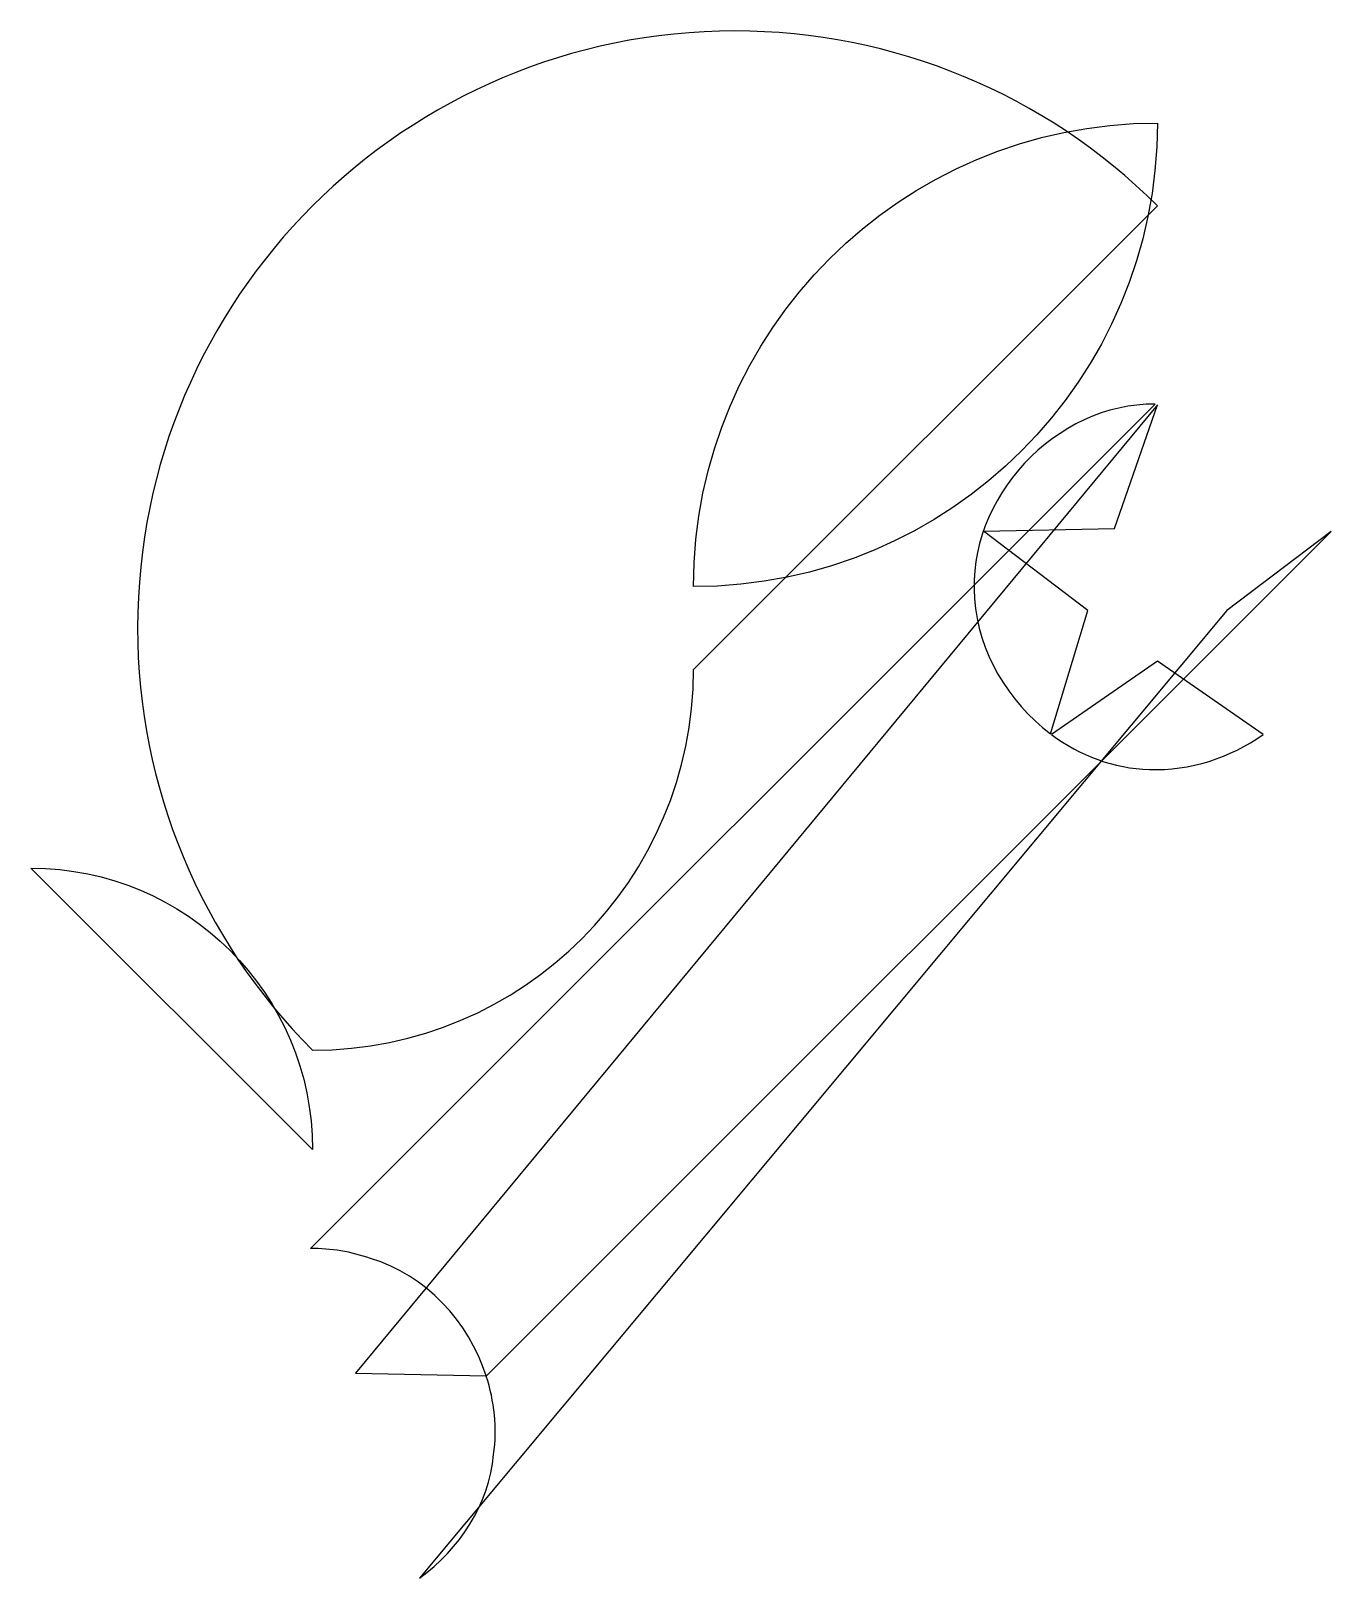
# Model space of a CAD drawing. Header units: centimetres. Extents: x -22.9 to 3.5, y -20.2 to 11.3.
import ezdxf

# ---------------------------------------------------------------- set-up
doc = ezdxf.new("R2010")
doc.units = ezdxf.units.CM
doc.header["$MEASUREMENT"] = 0
doc.layers.add('Layer 1', color=7, linetype='Continuous')

msp = doc.modelspace()

# ---------------------------------------------------------------- linework, layer by layer
at = {"layer": 'Layer 1'}
for points, knots in [([(-9.44563, -1.68672), (-9.44561, -5.97111), (-12.92012, -9.44562), (-17.20452, -9.44562), (-17.20452, -9.44562), (-19.48447, -7.16593), (-20.7677, -4.06925), (-20.7677, -0.84335), (-20.7677, -0.84335), (-20.7677, 5.87429), (-15.31991, 11.32208), (-8.60226, 11.32208), (-8.60226, 11.32208), (-5.37636, 11.32208), (-2.27968, 10.03885), (0.00013, 7.75904), (0.00013, 7.75904), (0.00013, 7.75904), (-9.44563, -1.68672), (-9.44563, -1.68672)], [0, 0, 0, 0, 0.16666667, 0.16666667, 0.16666667, 0.16666667, 0.33333333, 0.33333333, 0.33333333, 0.33333333, 0.5, 0.5, 0.5, 0.5, 0.66666667, 0.66666667, 0.66666667, 0.66666667, 1, 1, 1, 1]), ([(0, 9.44563), (-5.21579, 9.44563), (-9.44562, 5.2158), (-9.44562, 0), (-9.44562, 0), (-4.22982, 0), (0, 4.22983), (0, 9.44563)], [0, 0, 0, 0, 0.33333333, 0.33333333, 0.33333333, 0.33333333, 1, 1, 1, 1]), ([(-17.24645, -13.48675), (-16.83118, -13.47844), (-16.4154, -13.55101), (-16.02349, -13.68713), (-16.02349, -13.68713), (-14.89318, -14.02996), (-14.03008, -14.9738), (-13.66967, -16.07713), (-13.66967, -16.07713), (-13.66967, -16.07713), (-16.32836, -16.02294), (-16.32836, -16.02294), (-16.32836, -16.02294), (-16.32836, -16.02294), (0, 3.70226), (0, 3.70226), (0, 3.70226), (0, 3.70226), (-0.87612, 1.18163), (-0.87612, 1.18163), (-0.87612, 1.18163), (-0.87612, 1.18163), (-3.54409, 1.12732), (-3.54409, 1.12732), (-3.54409, 1.12732), (-3.54409, 1.12732), (-1.41769, -0.48493), (-1.41769, -0.48493), (-1.41769, -0.48493), (-1.41769, -0.48493), (-2.17756, -2.99658), (-2.17756, -2.99658), (-2.17756, -2.99658), (-3.04369, -2.34357), (-3.64669, -1.32441), (-3.72399, -0.24554), (-3.72399, -0.24554), (-3.89351, 1.79716), (-2.05814, 3.74701), (-0.04188, 3.71783), (-0.04188, 3.71783), (-0.04188, 3.71783), (-17.24645, -13.48675), (-17.24645, -13.48675)], [0, 0, 0, 0, 0.08333333, 0.08333333, 0.08333333, 0.08333333, 0.16666667, 0.16666667, 0.16666667, 0.16666667, 0.25, 0.25, 0.25, 0.25, 0.33333333, 0.33333333, 0.33333333, 0.33333333, 0.41666667, 0.41666667, 0.41666667, 0.41666667, 0.5, 0.5, 0.5, 0.5, 0.58333333, 0.58333333, 0.58333333, 0.58333333, 0.66666667, 0.66666667, 0.66666667, 0.66666667, 0.75, 0.75, 0.75, 0.75, 0.83333333, 0.83333333, 0.83333333, 0.83333333, 1, 1, 1, 1]), ([(-13.66765, -16.08278), (-13.50109, -16.59554), (-13.44273, -17.14246), (-13.51711, -17.67951), (-13.51711, -17.67951), (-13.61367, -18.7052), (-14.20613, -19.60701), (-15.02757, -20.19921), (-15.02757, -20.19921), (-15.02757, -20.19921), (1.4176, -0.48493), (1.4176, -0.48493), (1.4176, -0.48493), (1.4176, -0.48493), (3.53675, 1.12175), (3.53675, 1.12175), (3.53675, 1.12175), (3.53675, 1.12175), (-13.66765, -16.08278), (-13.66765, -16.08278)], [0, 0, 0, 0, 0.16666667, 0.16666667, 0.16666667, 0.16666667, 0.33333333, 0.33333333, 0.33333333, 0.33333333, 0.5, 0.5, 0.5, 0.5, 0.66666667, 0.66666667, 0.66666667, 0.66666667, 1, 1, 1, 1]), ([(0, -1.51493), (0, -1.51493), (2.15225, -3.01253), (2.15225, -3.01253), (2.15225, -3.01253), (1.48245, -3.48776), (0.66402, -3.75827), (-0.16218, -3.72336), (-0.16218, -3.72336), (-0.88983, -3.70734), (-1.5786, -3.44083), (-2.15394, -3.01384), (-2.15394, -3.01384), (-2.15394, -3.01384), (0, -1.51497), (0, -1.51497), (0, -1.51497), (0, -1.51497), (0, -1.51493), (0, -1.51493)], [0, 0, 0, 0, 0.16666667, 0.16666667, 0.16666667, 0.16666667, 0.33333333, 0.33333333, 0.33333333, 0.33333333, 0.5, 0.5, 0.5, 0.5, 0.66666667, 0.66666667, 0.66666667, 0.66666667, 1, 1, 1, 1]), ([(-17.20453, -11.46969), (-17.20453, -8.30295), (-19.77264, -5.73484), (-22.93937, -5.73484), (-22.93937, -5.73484), (-22.93937, -5.73484), (-17.20453, -11.46969), (-17.20453, -11.46969)], [0, 0, 0, 0, 0.33333333, 0.33333333, 0.33333333, 0.33333333, 1, 1, 1, 1])]:
    msp.add_open_spline(points, degree=3, knots=knots, dxfattribs=at)

doc.saveas('drawing.dxf')
